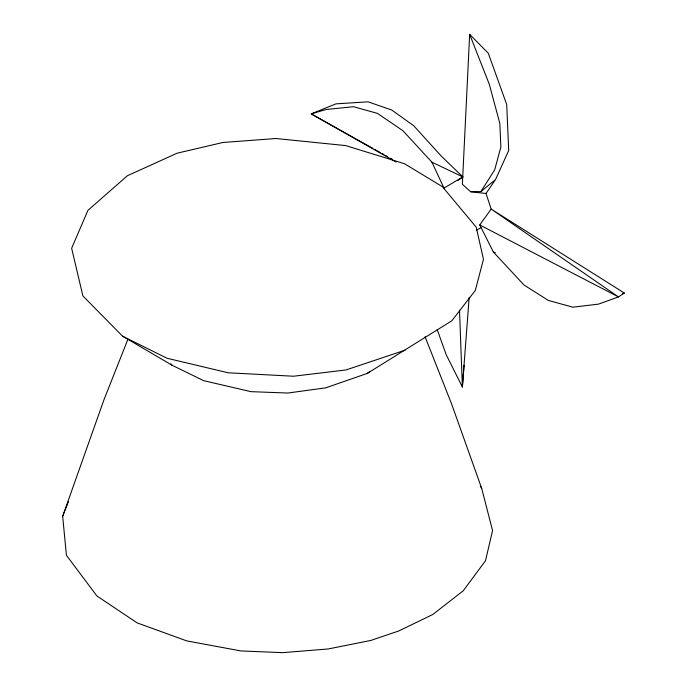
<?xml version="1.0" encoding="UTF-8"?>
<svg xmlns="http://www.w3.org/2000/svg" width="687" height="687" viewBox="0 0 687 687"><rect width="100%" height="100%" fill="white"/><g stroke="black" fill="none" stroke-linecap="round" stroke-linejoin="round"><path stroke-width="1.03" d="M469.178 297.316L462.377 387.021L446.207 354.732L437.155 329.468M464.051 365.244L462.377 387.021L459.509 310.18M425.055 336.716L451.651 404.093L481.707 488.448L492.57 530.613L485.469 560.807L463.296 590.734L432.844 614.47L398.743 630.975L370.731 640.473L328.206 648.966L282.632 652.65L240.862 650.933L186.701 640.885L137.202 622.911L96.884 595.947L66.424 555.268L62.663 516.281L103.823 400.16L127.868 339.387M62.663 516.281L68.511 501.493M495.55 179.522L508.715 150.462L506.697 104.51L488.302 53.242L469.659 34.35L462.377 184.279L470.629 191.733L486.018 193.485L495.55 179.522L480.891 191.57L470.629 191.733M480.891 191.57L494.674 169.878L500.875 147.001L499.835 123.445L489.333 84.389L469.659 34.35L469.702 36.488M479.741 224.941L618.455 296.913L491.171 209.08L624.337 293.057L618.455 296.913L598.575 304.109L572.898 307.201L548.329 300.408L524.035 285.036L493.386 252.035L479.741 224.941L491.171 209.08L486.018 193.485M367.287 373.41L451.823 320.795L475.327 290.421L483.459 259.274L476.22 227.191L442.437 186.701L404.48 163.721L345.638 145.584L276.011 138.525L222.957 142.475L177.126 153.201L127.404 175.726L87.945 210.342L71.637 248.282L82.895 295.917L122.544 336.175L172.265 365.355L203.661 380.658L250.935 391.659L287.81 393.041L325.75 387.837L367.287 373.41L369.855 371.487M457.679 180.544L462.883 176.945L441.123 155.94L413.789 125.798L391.702 110.006L368.103 101.831L335.934 103.866L311.185 113.879L396.124 162.029M443.553 188.324L462.883 176.945L431.917 162.175L402.934 130.736L377.532 113.415L353.513 106.7L326.179 109.499L311.185 113.879L372.801 148.349M476.228 230.308L480.866 227.706M405.021 350.198L345.99 369.95L293.538 376.227L228.144 372.783L166.975 358.228L122.544 336.175M622.285 293.589L624.337 293.057M493.386 252.035L495.353 252.687M374.673 149.397L380.272 152.531M382.144 153.57L384.007 154.618M385.871 155.666L387.743 156.705M390.542 158.276L392.406 159.315M170.78 363.878L172.265 365.355M431.917 162.175L444.223 188.59M480.737 486.748A207.397 119.736 0 0 1 481.699 488.457"/></g></svg>
